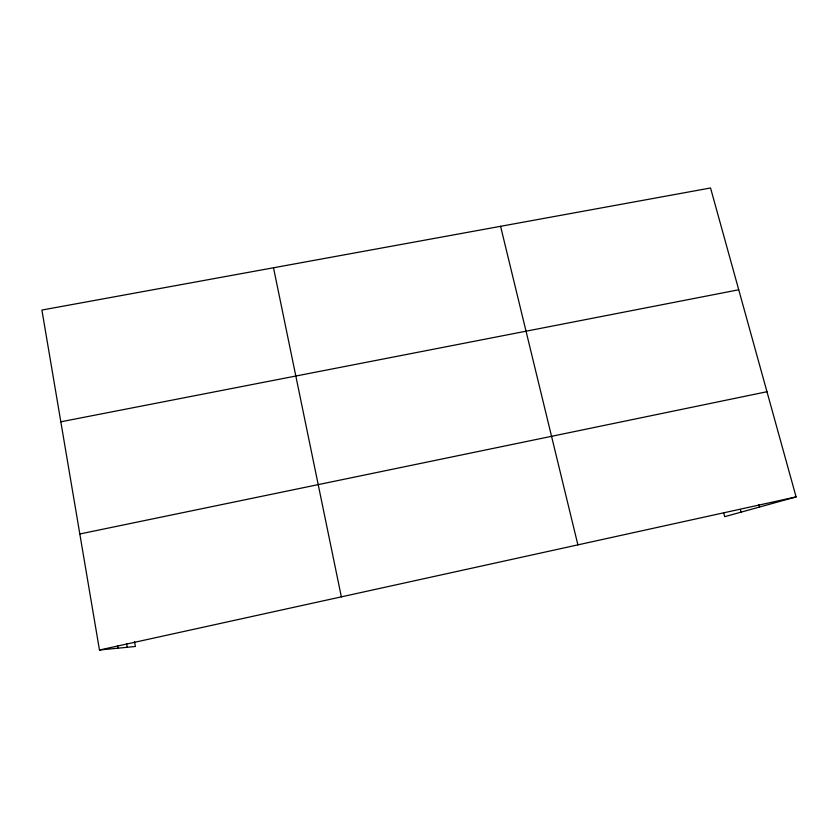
<?xml version="1.0" encoding="UTF-8"?>
<svg xmlns="http://www.w3.org/2000/svg" width="838" height="838" viewBox="0 0 838 838"><rect width="100%" height="100%" fill="white"/><g stroke="black" fill="none" stroke-linecap="round" stroke-linejoin="round"><path stroke-width="1.26" d="M134.499 641.437L135.379 646.475L99.471 650.016L41.9 310.05L710.54 187.984L796.1 496.903L724.692 516.679L723.686 512.919M99.471 650.016L796.1 496.903M79.82 533.974L766.969 391.723M60.818 421.797L738.728 289.78M758.725 504.549L759.406 507.063M740.404 509.672L741.075 512.144M500.579 226.312L577.895 544.868M273.502 267.762L341.349 596.855M126.548 643.437L127.219 647.282M117.592 645.627L118.032 648.183"/></g></svg>
